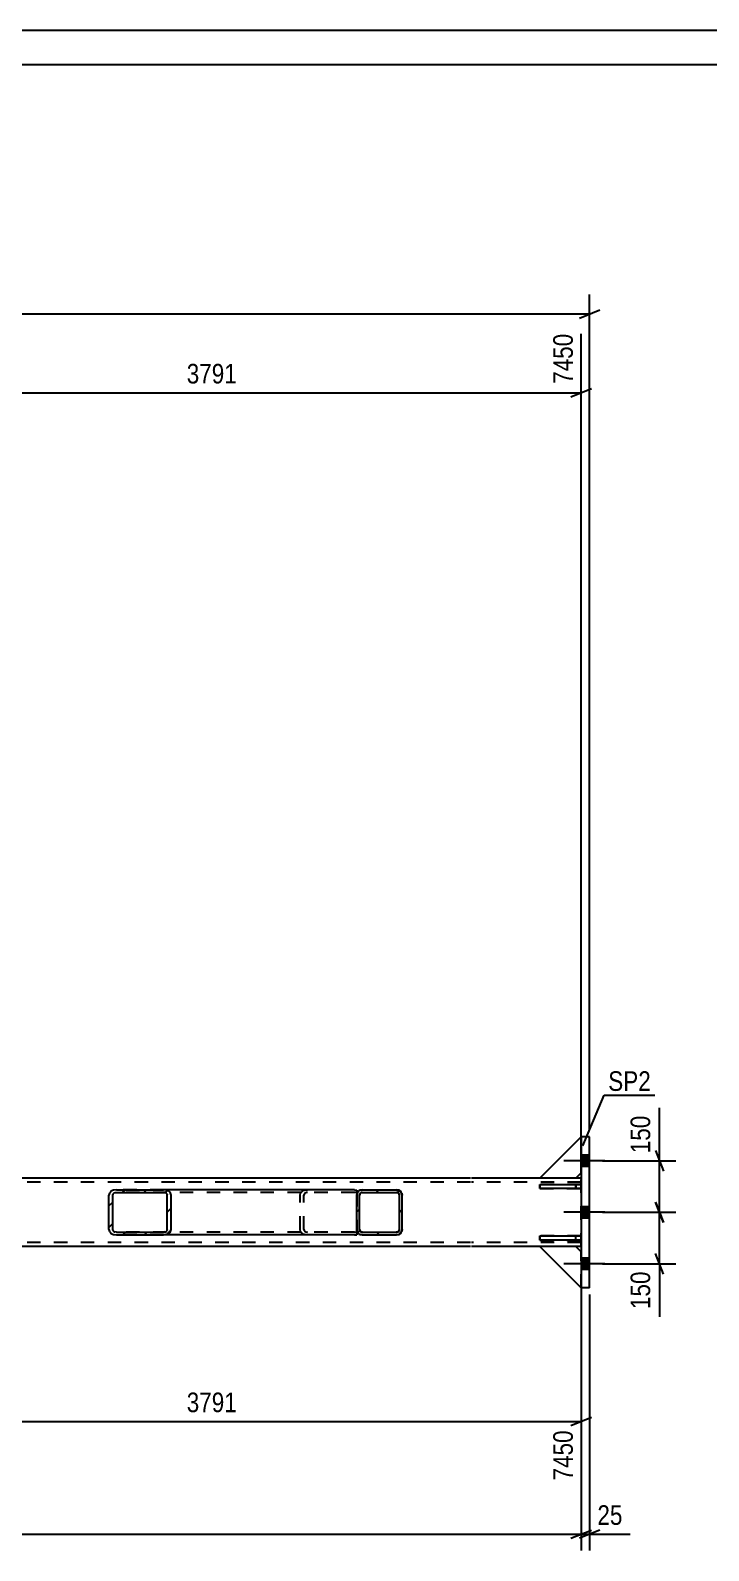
# Model space of a CAD drawing. Header units: millimetres. Extents: x -98 to 743, y -243 to 351.
# Drawn here: x 410 to 508.9, y 129 to 350.7 of the extents above; entities that cross this region are included whole.
import ezdxf

# ---------------------------------------------------------------- set-up
doc = ezdxf.new("R2010")
doc.units = ezdxf.units.MM
doc.linetypes.add('DXK_LINE_DOT2', pattern=[3.9198, 1.9599, -1.9599])
doc.styles.add('Arial Narrow', font='ARIALN.TTF', dxfattribs={"height": 0.2})

# ---------------------------------------------------------------- blocks, each defined once
blk = doc.blocks.new('Unknown-389632146-1132')
at = {"color": 5, "linetype": 'Continuous'}
for p, q in [((743.19, 350.71), (-97.81, 350.71)), ((738.19, 345.71), (-92.81, 345.71))]:
    blk.add_line(p, q, dxfattribs=at)
blk = doc.blocks.new('Part-389632146-25146 - 25116')
at = {"color": 2, "linetype": 'Continuous'}
for p, q in [((484.26, 174.27), (484.26, 174.87)), ((484.26, 174.87), (490.26, 174.87)), ((490.26, 174.27), (484.26, 174.27)), ((490.26, 174.87), (490.26, 174.27))]:
    blk.add_line(p, q, dxfattribs=at)
at = {"color": 7, "linetype": 'DXK_LINE_DOT2'}
blk.add_line((489.51, 174.27), (489.51, 174.87), dxfattribs=at)
blk = doc.blocks.new('Part-389632146-25121 - 25116')
at = {"linetype": 'Continuous'}
h = blk.add_hatch(dxfattribs=at)
h.set_pattern_fill('', scale=0.7, style=0, pattern_type=0)
h.set_pattern_definition([(45, (463.6673, 175.0765), (-1.57154, 1.57154), [])])
h.paths.add_polyline_path([(463.36, 175.02), (463.67, 175.08), (463.93, 175.25), (464.1, 175.51), (464.16, 175.82), (464.16, 180.82), (464.1, 181.12), (463.93, 181.38), (463.67, 181.55), (463.36, 181.62), (458.36, 181.62), (458.06, 181.55), (457.8, 181.38), (457.62, 181.12), (457.56, 180.82), (457.56, 175.82), (457.62, 175.51), (457.8, 175.25), (458.06, 175.08), (458.36, 175.02)])
h.paths.add_polyline_path([(458.21, 175.45), (458.08, 175.53), (457.99, 175.66), (457.96, 175.82), (457.96, 180.82), (457.99, 180.97), (458.08, 181.1), (458.21, 181.19), (458.36, 181.22), (463.36, 181.22), (463.51, 181.19), (463.64, 181.1), (463.73, 180.97), (463.76, 180.82), (463.76, 175.82), (463.73, 175.66), (463.64, 175.53), (463.51, 175.45), (463.36, 175.42), (458.36, 175.42)])
at = {"color": 7, "linetype": 'DXK_LINE_DOT2'}
for p, q in [((457.56, 180.82), (457.62, 181.12)), ((457.56, 175.82), (457.56, 180.82)), ((457.99, 180.97), (457.96, 180.82)), ((457.96, 175.82), (457.96, 180.82)), ((458.06, 181.55), (458.36, 181.62)), ((458.36, 181.22), (458.21, 181.19)), ((458.36, 181.62), (463.36, 181.62)), ((458.36, 181.22), (463.36, 181.22)), ((463.36, 181.62), (463.67, 181.55)), ((463.51, 181.19), (463.36, 181.22)), ((463.76, 180.82), (463.73, 180.97)), ((463.76, 175.82), (463.76, 180.82)), ((464.1, 181.12), (464.16, 180.82)), ((464.16, 175.82), (464.16, 180.82)), ((457.62, 175.51), (457.56, 175.82)), ((457.96, 175.82), (457.99, 175.66)), ((458.21, 175.45), (458.36, 175.42)), ((458.36, 175.42), (463.36, 175.42)), ((463.36, 175.42), (463.51, 175.45)), ((463.73, 175.66), (463.76, 175.82)), ((464.16, 175.82), (464.1, 175.51)), ((458.36, 175.02), (458.06, 175.08)), ((458.36, 175.02), (463.36, 175.02)), ((463.67, 175.08), (463.36, 175.02))]:
    blk.add_line(p, q, dxfattribs=at)
at = {"color": 2, "linetype": 'Continuous'}
for p, q in [((457.62, 181.12), (457.56, 180.82)), ((457.56, 175.82), (457.56, 180.82)), ((457.96, 180.82), (457.99, 180.97)), ((457.96, 175.82), (457.96, 180.82)), ((458.36, 181.62), (458.06, 181.55)), ((458.21, 181.19), (458.36, 181.22)), ((458.36, 181.62), (463.36, 181.62)), ((458.36, 181.22), (463.36, 181.22)), ((463.67, 181.55), (463.36, 181.62)), ((463.36, 181.22), (463.51, 181.19)), ((463.73, 180.97), (463.76, 180.82)), ((463.76, 175.82), (463.76, 180.82)), ((464.16, 180.82), (464.1, 181.12)), ((464.16, 175.82), (464.16, 180.82)), ((457.56, 175.82), (457.62, 175.51)), ((457.99, 175.66), (457.96, 175.82)), ((458.36, 175.42), (458.21, 175.45)), ((458.36, 175.42), (463.36, 175.42)), ((463.51, 175.45), (463.36, 175.42)), ((463.76, 175.82), (463.73, 175.66)), ((464.1, 175.51), (464.16, 175.82)), ((458.06, 175.08), (458.36, 175.02)), ((458.36, 175.02), (463.36, 175.02)), ((463.36, 175.02), (463.67, 175.08))]:
    blk.add_line(p, q, dxfattribs=at)
at = {"color": 7, "linetype": 'DXK_LINE_DOT2'}
for centre, radius, start, end in [((458.36, 180.82), 0.8, 112.5, 157.5), ((458.36, 180.82), 0.4, 112.5, 157.5), ((463.36, 180.82), 0.4, 22.5, 67.5), ((463.36, 180.82), 0.8, 22.5, 67.5), ((458.36, 175.82), 0.8, 202.5, 247.5), ((458.36, 175.82), 0.4, 202.5, 247.5), ((463.36, 175.82), 0.4, 292.5, 337.5), ((463.36, 175.82), 0.8, 292.5, 337.5)]:
    blk.add_arc(centre, radius, start, end, dxfattribs=at)
at = {"color": 2, "linetype": 'Continuous'}
for centre, radius, start, end in [((458.36, 180.82), 0.8, 112.5, 157.5), ((458.36, 180.82), 0.4, 112.5, 157.5), ((463.36, 180.82), 0.4, 22.5, 67.5), ((463.36, 180.82), 0.8, 22.5, 67.5), ((458.36, 175.82), 0.8, 202.5, 247.5), ((458.36, 175.82), 0.4, 202.5, 247.5), ((463.36, 175.82), 0.4, 292.5, 337.5), ((463.36, 175.82), 0.8, 292.5, 337.5)]:
    blk.add_arc(centre, radius, start, end, dxfattribs=at)
blk = doc.blocks.new('Part-389632146-25131 - 25116')
at = {"linetype": 'Continuous'}
h = blk.add_hatch(dxfattribs=at)
h.set_pattern_fill('', scale=0.7, style=0, pattern_type=0)
h.set_pattern_definition([(45, (429.7977, 175.0765), (-1.57154, 1.57154), [])])
h.paths.add_polyline_path([(429.38, 175.02), (429.8, 175.08), (430.15, 175.25), (430.39, 175.51), (430.48, 175.82), (430.48, 180.82), (430.39, 181.12), (430.15, 181.38), (429.8, 181.55), (429.38, 181.62), (422.51, 181.62), (422.09, 181.55), (421.74, 181.38), (421.5, 181.12), (421.42, 180.82), (421.42, 175.82), (421.5, 175.51), (421.74, 175.25), (422.09, 175.08), (422.51, 175.02)])
h.paths.add_polyline_path([(422.3, 175.45), (422.13, 175.53), (422.01, 175.66), (421.96, 175.82), (421.96, 180.82), (422.01, 180.97), (422.13, 181.1), (422.3, 181.19), (422.51, 181.22), (429.38, 181.22), (429.59, 181.19), (429.77, 181.1), (429.88, 180.97), (429.93, 180.82), (429.93, 175.82), (429.88, 175.66), (429.77, 175.53), (429.59, 175.45), (429.38, 175.42), (422.51, 175.42)])
at = {"color": 2, "linetype": 'Continuous'}
for p, q in [((421.5, 181.12), (421.42, 180.82)), ((421.42, 175.82), (421.42, 180.82)), ((421.96, 180.82), (422.01, 180.97)), ((421.96, 175.82), (421.96, 180.82)), ((422.51, 181.62), (422.09, 181.55)), ((422.3, 181.19), (422.51, 181.22)), ((422.51, 181.62), (429.38, 181.62)), ((422.51, 181.22), (429.38, 181.22)), ((457.24, 181.62), (429.38, 181.62)), ((429.8, 181.55), (429.38, 181.62)), ((429.38, 181.22), (429.59, 181.19)), ((429.88, 180.97), (429.93, 180.82)), ((429.93, 175.82), (429.93, 180.82)), ((430.48, 180.82), (430.39, 181.12)), ((430.48, 175.82), (430.48, 180.82)), ((457.24, 181.62), (457.56, 181.57)), ((457.56, 181.57), (457.56, 181.55)), ((457.56, 181.55), (457.56, 181.38)), ((457.56, 181.38), (457.56, 180.82)), ((421.42, 175.82), (421.5, 175.51)), ((422.01, 175.66), (421.96, 175.82)), ((422.51, 175.42), (422.3, 175.45)), ((422.51, 175.42), (429.38, 175.42)), ((429.59, 175.45), (429.38, 175.42)), ((429.93, 175.82), (429.88, 175.66)), ((430.39, 175.51), (430.48, 175.82)), ((457.56, 175.06), (457.56, 175.82)), ((422.09, 175.08), (422.51, 175.02)), ((422.51, 175.02), (429.38, 175.02)), ((429.38, 175.02), (429.8, 175.08)), ((457.24, 175.02), (429.38, 175.02)), ((457.24, 175.02), (457.56, 175.06))]:
    blk.add_line(p, q, dxfattribs=at)
at = {"color": 7, "linetype": 'DXK_LINE_DOT2'}
for p, q in [((429.38, 181.62), (422.51, 181.62)), ((457.24, 181.22), (422.51, 181.22)), ((449.28, 180.82), (449.36, 181.12)), ((449.28, 175.82), (449.28, 180.82)), ((449.87, 180.97), (449.83, 180.82)), ((449.83, 175.82), (449.83, 180.82)), ((449.96, 181.55), (450.38, 181.62)), ((450.38, 181.22), (450.17, 181.19)), ((457.45, 181.19), (457.24, 181.22)), ((457.56, 181.13), (457.45, 181.19)), ((457.56, 181.38), (457.56, 181.13)), ((457.56, 181.12), (457.56, 175.82)), ((457.24, 175.42), (422.51, 175.42)), ((449.36, 175.51), (449.28, 175.82)), ((449.83, 175.82), (449.87, 175.66)), ((450.17, 175.45), (450.38, 175.42)), ((457.24, 175.42), (457.45, 175.45)), ((457.45, 175.45), (457.56, 175.5)), ((429.38, 175.02), (422.51, 175.02)), ((450.38, 175.02), (449.96, 175.08)), ((457.56, 175.08), (457.56, 175.06))]:
    blk.add_line(p, q, dxfattribs=at)
at = {"color": 2, "linetype": 'Continuous'}
for centre, radius, start, end in [((422.35, 180.58), 1, 104.5547, 147.5895), ((422.43, 180.7), 0.501, 104.5547, 147.5895), ((429.46, 180.7), 0.501, 32.4105, 75.4453), ((429.55, 180.58), 1, 32.4105, 75.4453), ((422.35, 176.05), 1, 212.4105, 255.4453), ((422.43, 175.93), 0.501, 212.4105, 255.4453), ((429.46, 175.93), 0.501, 284.5547, 327.5895), ((429.55, 176.05), 1, 284.5547, 327.5895)]:
    blk.add_arc(centre, radius, start, end, dxfattribs=at)
at = {"color": 7, "linetype": 'DXK_LINE_DOT2'}
for centre, radius, start, end in [((450.21, 180.58), 1, 104.5547, 147.5895), ((450.29, 180.7), 0.501, 104.5547, 147.5895), ((450.21, 176.05), 1, 212.4105, 255.4453), ((450.29, 175.93), 0.501, 212.4105, 255.4453)]:
    blk.add_arc(centre, radius, start, end, dxfattribs=at)
blk = doc.blocks.new('Part-389632146-25136 - 25116')
at = {"color": 2, "linetype": 'Continuous'}
for p, q in [((491.51, 189.32), (490.26, 189.32)), ((490.26, 189.32), (490.26, 167.32)), ((491.51, 167.32), (491.51, 189.32)), ((491.51, 167.32), (490.26, 167.32))]:
    blk.add_line(p, q, dxfattribs=at)
blk = doc.blocks.new('Part-389632146-25137 - 25116')
at = {"color": 7, "linetype": 'DXK_LINE_DOT2'}
for p, q in [((489.51, 173.32), (484.26, 173.32)), ((484.26, 173.32), (490.26, 167.32)), ((490.26, 172.57), (489.51, 173.32)), ((490.26, 167.32), (490.26, 172.57))]:
    blk.add_line(p, q, dxfattribs=at)
blk = doc.blocks.new('Part-389632146-25138 - 25116')
at = {"color": 2, "linetype": 'Continuous'}
for p, q in [((489.51, 173.32), (484.26, 173.32)), ((484.26, 173.32), (490.26, 167.32)), ((490.26, 172.57), (489.51, 173.32))]:
    blk.add_line(p, q, dxfattribs=at)
at = {"color": 7, "linetype": 'DXK_LINE_DOT2'}
blk.add_line((490.26, 172.57), (490.26, 167.32), dxfattribs=at)
blk = doc.blocks.new('Part-389632146-25139 - 25116')
at = {"color": 7, "linetype": 'DXK_LINE_DOT2'}
for p, q in [((489.51, 173.32), (484.26, 173.32)), ((484.26, 173.32), (490.26, 167.32)), ((490.26, 172.57), (489.51, 173.32)), ((490.26, 167.32), (490.26, 172.57))]:
    blk.add_line(p, q, dxfattribs=at)
blk = doc.blocks.new('Bolt-389632146-25203 - 25116')
at = {"linetype": 'Continuous'}
for points in [[(490.26, 186.64), (490.26, 184.99), (491.51, 184.99), (491.51, 186.64)], [(490.26, 186.64), (490.26, 184.99), (491.51, 184.99), (491.51, 186.64)], [(490.26, 186.64), (490.26, 184.99), (491.51, 184.99), (491.51, 186.64)], [(490.26, 186.64), (490.26, 184.99), (491.51, 184.99), (491.51, 186.64)], [(490.26, 179.14), (490.26, 177.49), (491.51, 177.49), (491.51, 179.14)], [(490.26, 179.14), (490.26, 177.49), (491.51, 177.49), (491.51, 179.14)], [(490.26, 171.64), (490.26, 169.99), (491.51, 169.99), (491.51, 171.64)], [(490.26, 171.64), (490.26, 169.99), (491.51, 169.99), (491.51, 171.64)], [(490.26, 171.64), (490.26, 169.99), (491.51, 169.99), (491.51, 171.64)], [(490.26, 171.64), (490.26, 169.99), (491.51, 169.99), (491.51, 171.64)]]:
    blk.add_hatch(color=1, dxfattribs=at).paths.add_polyline_path(points)
at = {"color": 1, "linetype": 'Continuous'}
for p, q in [((491.51, 186.64), (490.26, 186.64)), ((491.51, 186.64), (490.26, 186.64)), ((491.51, 186.64), (490.26, 186.64)), ((491.51, 186.64), (490.26, 186.64)), ((493.71, 185.82), (487.76, 185.82)), ((493.71, 185.82), (487.76, 185.82)), ((493.71, 185.82), (487.76, 185.82)), ((493.71, 185.82), (487.76, 185.82)), ((491.51, 184.99), (490.26, 184.99)), ((491.51, 184.99), (490.26, 184.99)), ((491.51, 184.99), (490.26, 184.99)), ((491.51, 184.99), (490.26, 184.99)), ((493.71, 178.32), (487.76, 178.32)), ((493.71, 178.32), (487.76, 178.32)), ((491.51, 179.14), (490.26, 179.14)), ((491.51, 179.14), (490.26, 179.14)), ((491.51, 177.49), (490.26, 177.49)), ((491.51, 177.49), (490.26, 177.49)), ((493.71, 170.82), (487.76, 170.82)), ((493.71, 170.82), (487.76, 170.82)), ((493.71, 170.82), (487.76, 170.82)), ((493.71, 170.82), (487.76, 170.82)), ((491.51, 171.64), (490.26, 171.64)), ((491.51, 171.64), (490.26, 171.64)), ((491.51, 171.64), (490.26, 171.64)), ((491.51, 171.64), (490.26, 171.64)), ((491.51, 169.99), (490.26, 169.99)), ((491.51, 169.99), (490.26, 169.99)), ((491.51, 169.99), (490.26, 169.99)), ((491.51, 169.99), (490.26, 169.99))]:
    blk.add_line(p, q, dxfattribs=at)
blk = doc.blocks.new('Part-389632146-25140 - 25116')
at = {"color": 7, "linetype": 'DXK_LINE_DOT2'}
for p, q in [((484.26, 183.32), (490.26, 189.32)), ((490.26, 189.32), (490.26, 184.07)), ((490.26, 184.07), (489.51, 183.32)), ((489.51, 183.32), (484.26, 183.32))]:
    blk.add_line(p, q, dxfattribs=at)
blk = doc.blocks.new('Part-389632146-25141 - 25116')
at = {"color": 2, "linetype": 'Continuous'}
for p, q in [((484.26, 183.32), (490.26, 189.32)), ((490.26, 184.07), (489.51, 183.32)), ((489.51, 183.32), (484.26, 183.32))]:
    blk.add_line(p, q, dxfattribs=at)
at = {"color": 7, "linetype": 'DXK_LINE_DOT2'}
blk.add_line((490.26, 184.07), (490.26, 189.32), dxfattribs=at)
blk = doc.blocks.new('Part-389632146-25142 - 25116')
at = {"color": 7, "linetype": 'DXK_LINE_DOT2'}
for p, q in [((484.26, 183.32), (490.26, 189.32)), ((490.26, 189.32), (490.26, 184.07)), ((490.26, 184.07), (489.51, 183.32)), ((489.51, 183.32), (484.26, 183.32))]:
    blk.add_line(p, q, dxfattribs=at)
blk = doc.blocks.new('Part-389632146-25143 - 25116')
at = {"color": 7, "linetype": 'DXK_LINE_DOT2'}
for p, q in [((490.26, 182.37), (484.26, 182.37)), ((484.26, 182.37), (484.26, 181.77)), ((489.51, 182.37), (489.51, 181.77)), ((490.26, 181.77), (490.26, 182.37)), ((484.26, 181.77), (490.26, 181.77))]:
    blk.add_line(p, q, dxfattribs=at)
blk = doc.blocks.new('Part-389632146-25144 - 25116')
at = {"color": 7, "linetype": 'DXK_LINE_DOT2'}
for p, q in [((490.26, 174.87), (484.26, 174.87)), ((484.26, 174.87), (484.26, 174.27)), ((484.26, 174.27), (490.26, 174.27)), ((489.51, 174.27), (489.51, 174.87)), ((490.26, 174.27), (490.26, 174.87))]:
    blk.add_line(p, q, dxfattribs=at)
blk = doc.blocks.new('Part-389632146-25145 - 25116')
at = {"color": 2, "linetype": 'Continuous'}
for p, q in [((484.26, 181.77), (484.26, 182.37)), ((484.26, 182.37), (490.26, 182.37)), ((490.26, 182.37), (490.26, 181.77)), ((490.26, 181.77), (484.26, 181.77))]:
    blk.add_line(p, q, dxfattribs=at)
at = {"color": 7, "linetype": 'DXK_LINE_DOT2'}
blk.add_line((489.51, 181.77), (489.51, 182.37), dxfattribs=at)
blk = doc.blocks.new('Part-389632146-25181 - 25116')
at = {"color": 2, "linetype": 'Continuous'}
for p, q in [((281.46, 183.32), (282.21, 183.32)), ((297.46, 183.32), (287.46, 183.32)), ((383.37, 183.32), (297.56, 183.32)), ((474.16, 183.32), (388.37, 183.32)), ((484.26, 183.32), (474.26, 183.32)), ((490.26, 183.32), (489.51, 183.32)), ((281.46, 173.32), (282.21, 173.32)), ((297.46, 173.32), (287.46, 173.32)), ((474.16, 173.32), (297.56, 173.32)), ((484.26, 173.32), (474.26, 173.32)), ((490.26, 173.32), (489.51, 173.32))]:
    blk.add_line(p, q, dxfattribs=at)
at = {"color": 7, "linetype": 'DXK_LINE_DOT2'}
for p, q in [((281.46, 183.32), (281.46, 173.32)), ((297.46, 182.72), (281.46, 182.72)), ((287.46, 183.32), (282.21, 183.32)), ((474.16, 182.72), (297.56, 182.72)), ((388.37, 183.32), (383.37, 183.32)), ((490.26, 182.72), (474.26, 182.72)), ((489.51, 183.32), (484.26, 183.32)), ((490.26, 173.32), (490.26, 183.32)), ((297.46, 173.92), (281.46, 173.92)), ((287.46, 173.32), (282.21, 173.32)), ((474.16, 173.92), (297.56, 173.92)), ((490.26, 173.92), (474.26, 173.92)), ((489.51, 173.32), (484.26, 173.32))]:
    blk.add_line(p, q, dxfattribs=at)
blk = doc.blocks.new('StraightDimension-389632146-38229 - 25116')
at = {"color": 7, "linetype": 'Continuous'}
for p, q in [((501.09, 179.82), (502.29, 176.82)), ((493.37, 178.32), (504.09, 178.32)), ((501.69, 170.82), (501.69, 178.32)), ((493.37, 170.82), (504.09, 170.82)), ((502.29, 169.32), (501.09, 172.32))]:
    blk.add_line(p, q, dxfattribs=at)
at = {"color": 0}
blk.add_wipeout([(500.94, 170.29), (496.74, 170.29), (496.74, 163.61), (500.94, 163.61)], dxfattribs=at)
at = {"color": 7, "linetype": 'Continuous'}
blk.add_line((501.69, 170.82), (501.69, 163.08), dxfattribs=at)
blk.add_line((501.69, 170.82), (501.69, 163.08), dxfattribs=at)
at = {"color": 3, "style": 'Arial Narrow'}
blk.add_text('150', height=2.863, rotation=90.0002, dxfattribs=at).set_placement((500.34, 164.21))
blk = doc.blocks.new('StraightDimension-389632146-38228 - 25116')
at = {"color": 7, "linetype": 'Continuous'}
for p, q in [((501.09, 187.32), (502.29, 184.32)), ((493.37, 185.82), (504.09, 185.82)), ((501.69, 178.32), (501.69, 185.82)), ((502.29, 176.82), (501.09, 179.82)), ((493.37, 178.32), (504.09, 178.32))]:
    blk.add_line(p, q, dxfattribs=at)
at = {"color": 0}
blk.add_wipeout([(500.94, 193.02), (496.74, 193.02), (496.74, 186.34), (500.94, 186.34)], dxfattribs=at)
at = {"color": 7, "linetype": 'Continuous'}
blk.add_line((501.69, 185.82), (501.69, 193.55), dxfattribs=at)
blk.add_line((501.69, 185.82), (501.69, 193.55), dxfattribs=at)
at = {"color": 3, "style": 'Arial Narrow'}
blk.add_text('150', height=2.863, rotation=90.0002, dxfattribs=at).set_placement((500.34, 186.94))
blk = doc.blocks.new('StraightDimension-389632146-38272 - 25116')
at = {"color": 7, "linetype": 'Continuous'}
for p, q in [((490.26, 166.32), (490.26, 128.98)), ((491.51, 166.32), (491.51, 128.98)), ((488.76, 130.78), (491.76, 131.98)), ((493.01, 131.98), (490.01, 130.78)), ((490.26, 131.38), (491.51, 131.38))]:
    blk.add_line(p, q, dxfattribs=at)
at = {"color": 0}
blk.add_wipeout([(496.89, 132.13), (496.89, 136.33), (492.04, 136.33), (492.04, 132.13)], dxfattribs=at)
at = {"color": 7, "linetype": 'Continuous'}
blk.add_line((491.51, 131.38), (497.42, 131.38), dxfattribs=at)
blk.add_line((491.51, 131.38), (497.42, 131.38), dxfattribs=at)
at = {"color": 3, "style": 'Arial Narrow'}
blk.add_text('25', height=2.863, dxfattribs=at).set_placement((492.64, 132.73))
blk = doc.blocks.new('StraightDimension-389632146-38251 - 25116')
at = {"color": 7, "linetype": 'Continuous'}
for p, q in [((490.26, 172.32), (490.26, 139.21)), ((382.57, 164.27), (382.57, 139.21)), ((384.07, 148.42), (381.07, 147.22)), ((382.57, 147.82), (490.26, 147.82)), ((488.76, 147.22), (491.76, 148.42))]:
    blk.add_line(p, q, dxfattribs=at)
at = {"color": 0}
blk.add_wipeout([(440.67, 148.57), (440.67, 152.77), (432.16, 152.77), (432.16, 148.57)], dxfattribs=at)
at = {"color": 0, "linetype": 'Continuous'}
blk.add_wipeout([(489.66, 147.12), (485.46, 147.12), (485.46, 138.61), (489.66, 138.61)], dxfattribs=at)
at = {"color": 3, "style": 'Arial Narrow'}
blk.add_text('3791', height=2.863, dxfattribs=at).set_placement((432.76, 149.17))
at = {"color": 3, "linetype": 'Continuous', "style": 'Arial Narrow'}
blk.add_text('7450', height=2.863, rotation=90.0002, dxfattribs=at).set_placement((489.06, 139.21))
blk = doc.blocks.new('StraightDimension-389632146-38273 - 25116')
at = {"color": 7, "linetype": 'Continuous'}
for p, q in [((281.46, 166.32), (281.46, 128.98)), ((490.26, 166.32), (490.26, 128.98)), ((282.96, 131.98), (279.96, 130.78)), ((281.46, 131.38), (490.26, 131.38)), ((488.76, 130.78), (491.76, 131.98))]:
    blk.add_line(p, q, dxfattribs=at)
at = {"color": 0}
blk.add_wipeout([(390.12, 132.13), (390.12, 136.33), (381.6, 136.33), (381.6, 132.13)], dxfattribs=at)
at = {"color": 3, "style": 'Arial Narrow'}
blk.add_text('7450', height=2.863, dxfattribs=at).set_placement((382.2, 132.73))
blk = doc.blocks.new('StraightDimension-389632146-38500 - 25116')
at = {"color": 7, "linetype": 'Continuous'}
for p, q in [((382.57, 278.68), (382.57, 306.47)), ((490.26, 184.32), (490.26, 306.47)), ((384.07, 298.46), (381.07, 297.26)), ((382.57, 297.86), (490.26, 297.86)), ((488.76, 297.26), (491.76, 298.46))]:
    blk.add_line(p, q, dxfattribs=at)
at = {"color": 0, "linetype": 'Continuous'}
blk.add_wipeout([(489.66, 307.07), (485.46, 307.07), (485.46, 298.56), (489.66, 298.56)], dxfattribs=at)
at = {"color": 0}
blk.add_wipeout([(440.67, 298.61), (440.67, 302.81), (432.16, 302.81), (432.16, 298.61)], dxfattribs=at)
at = {"color": 3, "linetype": 'Continuous', "style": 'Arial Narrow'}
blk.add_text('7450', height=2.863, rotation=90.0002, dxfattribs=at).set_placement((489.06, 299.16))
at = {"color": 3, "style": 'Arial Narrow'}
blk.add_text('3791', height=2.863, dxfattribs=at).set_placement((432.76, 299.21))
blk = doc.blocks.new('StraightDimension-389632146-39526 - 25116')
at = {"color": 7, "linetype": 'Continuous'}
for p, q in [((280.21, 190.32), (280.21, 312.2)), ((491.51, 190.32), (491.51, 312.2)), ((281.71, 309.95), (278.71, 308.75)), ((280.21, 309.35), (491.51, 309.35)), ((490.01, 308.75), (493.01, 309.95))]:
    blk.add_line(p, q, dxfattribs=at)
at = {"color": 0}
blk.add_wipeout([(390.12, 310.1), (390.12, 314.3), (381.6, 314.3), (381.6, 310.1)], dxfattribs=at)
at = {"color": 3, "style": 'Arial Narrow'}
blk.add_text('7500', height=2.863, dxfattribs=at).set_placement((382.2, 310.7))
blk = doc.blocks.new('Mark-389632146-26960 - 25116')
at = {"color": 0}
blk.add_wipeout([(500.43, 196.03), (500.43, 199.03), (494.22, 199.03), (494.22, 196.03)], dxfattribs=at)
blk.add_wipeout([(500.43, 196.03), (500.43, 199.03), (494.22, 199.03), (494.22, 196.03)], dxfattribs=at)
at = {"color": 30, "linetype": 'Continuous'}
for p, q in [((490.5, 188.04), (493.62, 195.43)), ((493.62, 195.43), (501.03, 195.43))]:
    blk.add_line(p, q, dxfattribs=at)
at = {"color": 3, "style": 'Arial Narrow'}
blk.add_text('SP2', height=2.863, dxfattribs=at).set_placement((494.22, 196.03))

msp = doc.modelspace()

# ---------------------------------------------------------------- block references
for name in ['Unknown-389632146-1132', 'Part-389632146-25140 - 25116', 'Part-389632146-25141 - 25116', 'Part-389632146-25142 - 25116', 'Part-389632146-25136 - 25116', 'Bolt-389632146-25203 - 25116', 'Part-389632146-25181 - 25116', 'Part-389632146-25143 - 25116', 'Part-389632146-25145 - 25116', 'Part-389632146-25131 - 25116', 'Part-389632146-25121 - 25116', 'Part-389632146-25146 - 25116', 'Part-389632146-25144 - 25116', 'Part-389632146-25137 - 25116', 'Part-389632146-25138 - 25116', 'Part-389632146-25139 - 25116']:
    msp.add_blockref(name, (0, 0))

# ---------------------------------------------------------------- next in the draw order: block references
for name in ['StraightDimension-389632146-38500 - 25116', 'StraightDimension-389632146-38229 - 25116']:
    msp.add_blockref(name, (0, 0))

# ---------------------------------------------------------------- next in the draw order: block references
for name in ['StraightDimension-389632146-38228 - 25116', 'StraightDimension-389632146-38272 - 25116']:
    msp.add_blockref(name, (0, 0))

# ---------------------------------------------------------------- next in the draw order: block references
for name in ['StraightDimension-389632146-39526 - 25116', 'StraightDimension-389632146-38251 - 25116']:
    msp.add_blockref(name, (0, 0))

# ---------------------------------------------------------------- next in the draw order: block references
for name in ['Mark-389632146-26960 - 25116', 'StraightDimension-389632146-38273 - 25116']:
    msp.add_blockref(name, (0, 0))

doc.saveas('drawing.dxf')
